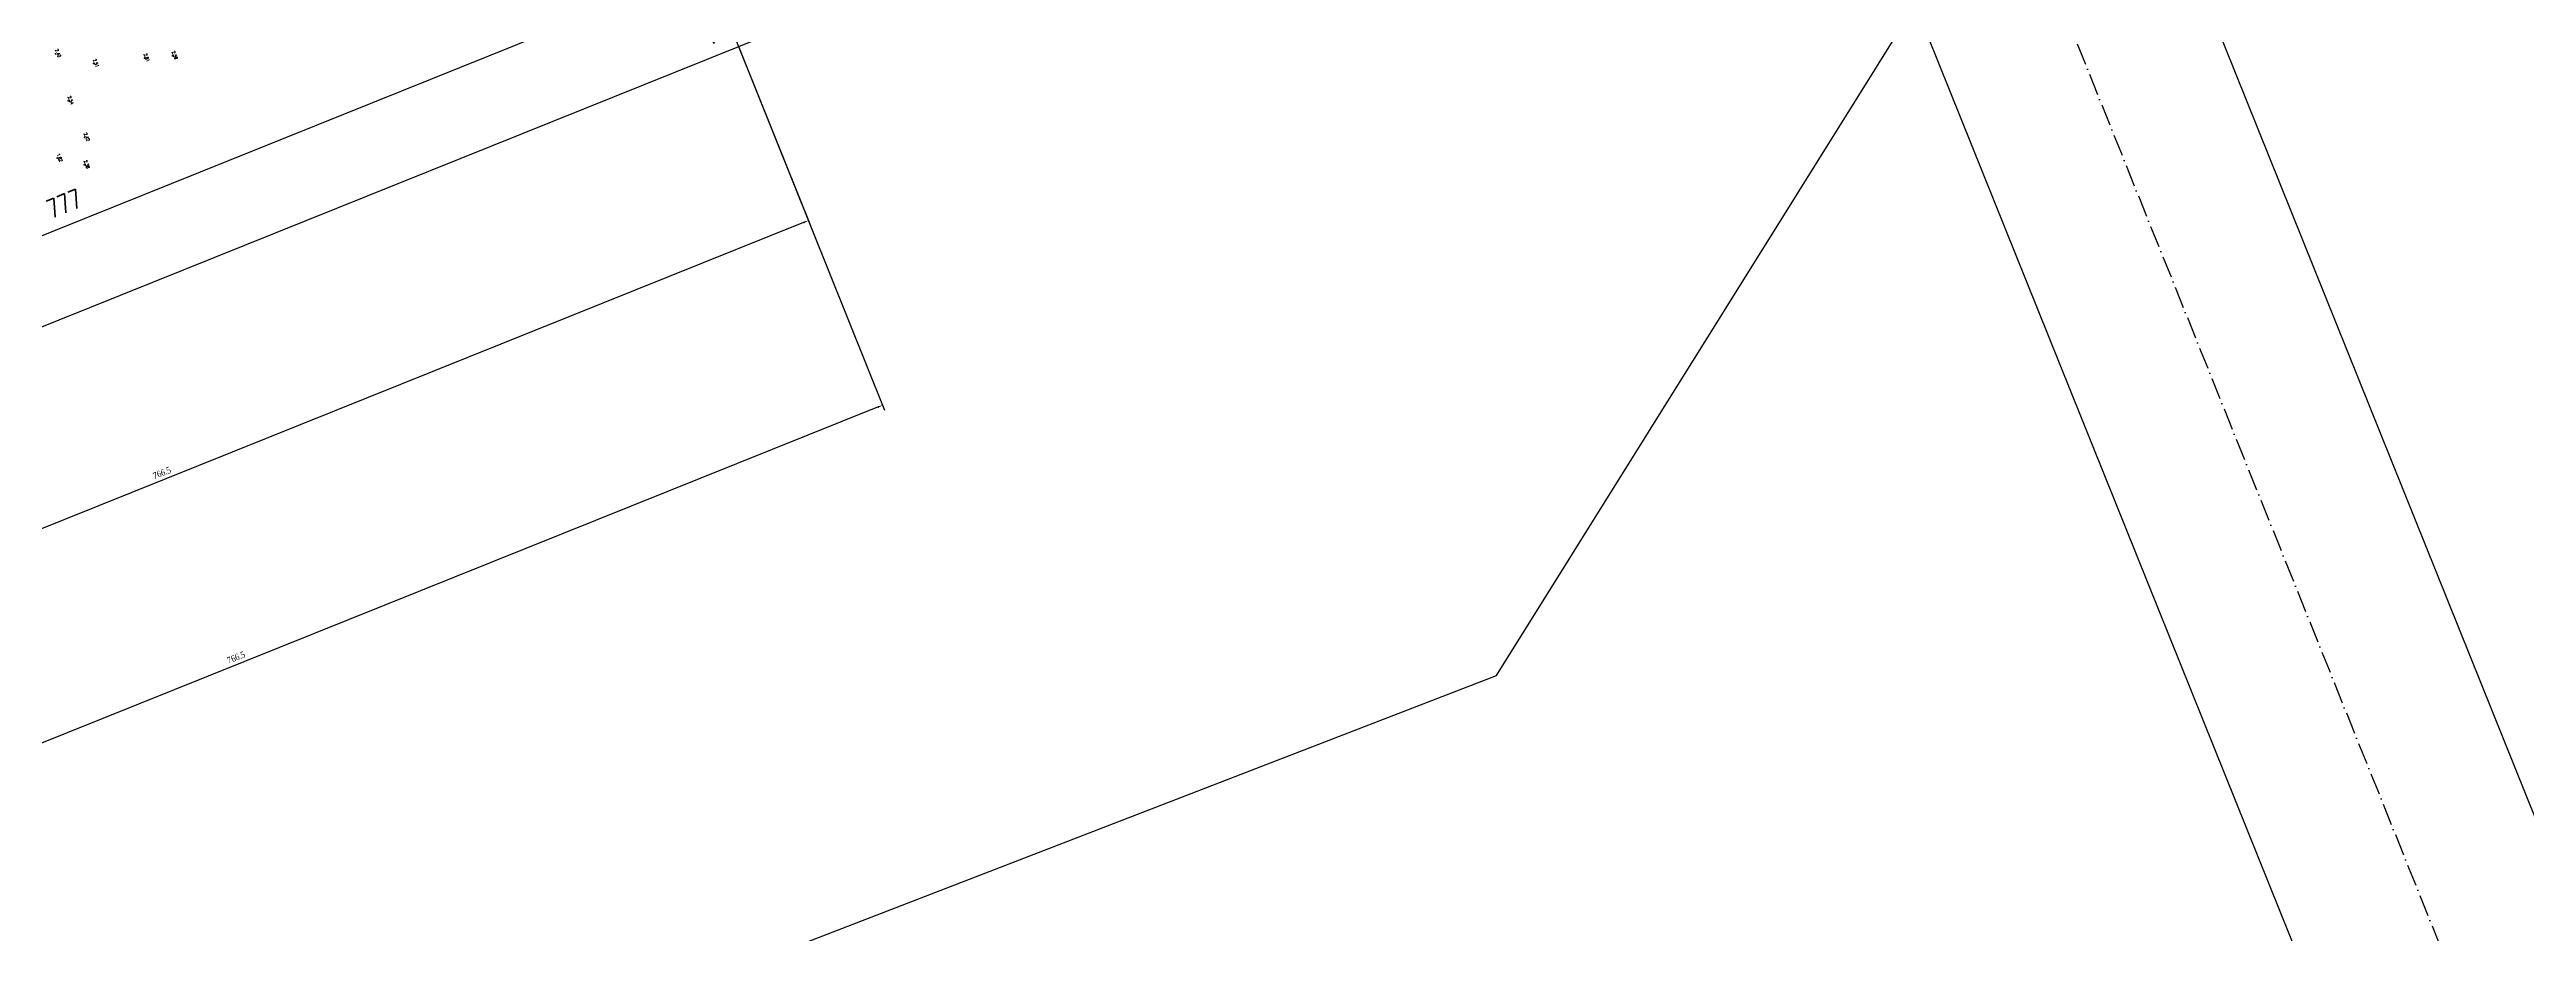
# Model space of a CAD drawing. Header units: millimetres. Extents: x 405522 to 410309, y 2303080 to 2310223.
# Drawn here: x 407481 to 408849, y 2305697 to 2306185 of the extents above; entities that cross this region are included whole.
import ezdxf
from ezdxf.enums import TextEntityAlignment as Align
from ezdxf.xclip import XClip

# ---------------------------------------------------------------- set-up
doc = ezdxf.new("R2010")
doc.units = ezdxf.units.MM
doc.header["$LTSCALE"] = 10
doc.header["$MEASUREMENT"] = 0
doc.header["$XCLIPFRAME"] = 0
doc.linetypes.add('ACAD_ISO10W100', pattern=[18, 12, -3, 0, -3])
doc.layers.get('Defpoints').update_dxf_attribs({"linetype": 'CONTINUOUS'})
for name, color, linetype in [('Bao', 1, 'CONTINUOUS'), ('caodo', 7, 'CONTINUOUS'), ('DIM', 4, 'CONTINUOUS'), ('Hatch', 8, 'CONTINUOUS'), ('Steel', 6, 'CONTINUOUS'), ('w', 8, 'CONTINUOUS')]:
    doc.layers.add(name, color=color, linetype=linetype)
doc.styles.add('Dien', font='simplex.shx', dxfattribs={"width": 0.75})
doc.styles.add('TextH', font='vntimeh.shx', dxfattribs={"width": 0.75})
doc.styles.add('txt', font='romans.shx', dxfattribs={"height": 0.2})
doc.dimstyles.new('D2', dxfattribs={"dimscale": 2, "dimtxt": 1.8, "dimasz": 1.5, "dimexe": 1.5, "dimexo": 2, "dimgap": 1, "dimtad": 1, "dimdec": 1, "dimdsep": 46, "dimtxsty": 'TextH', "dimcen": 2.5, "dimclrd": 4, "dimclre": 4, "dimclrt": 7, "dimadec": 1, "dimazin": 2, "dimtfac": 1, "dimtdec": 1, "dimtmove": 1, "dimatfit": 0, "dimfxl": 0.25, "dimtolj": 1, "dimtzin": 0, "dimlwd": -1, "dimlwe": -1, "dimarcsym": 0})
doc.dimstyles.new('D6.7', dxfattribs={"dimscale": 6.7, "dimtxt": 1.5, "dimasz": 2, "dimexe": 1.5, "dimexo": 0.5, "dimgap": 1, "dimtad": 1, "dimdec": 0, "dimdsep": 46, "dimtxsty": 'Dien', "dimcen": 1, "dimclrd": 256, "dimclre": 256, "dimclrt": 7, "dimaunit": 1, "dimadec": 3, "dimazin": 0, "dimtfac": 1, "dimtdec": 0, "dimtmove": 1, "dimatfit": 0, "dimfxl": 1, "dimtolj": 1, "dimtzin": 0, "dimlwe": -1, "dimarcsym": 0})

# ---------------------------------------------------------------- blocks, each defined once
blk = doc.blocks.new('*D3')
at = {"layer": 'Defpoints', "color": 0, "linetype": 'Continuous'}
for p in [(407836.8, 2306277.4), (407854, 2306234.5), (407116, 2305987.3)]:
    blk.add_point(p, dxfattribs=at)
at = {"layer": 'DIM', "linetype": 'Continuous'}
for p, q in [((407838.1, 2306274.2), (407857.8, 2306225.2)), ((407117.2, 2305984.2), (407136.9, 2305935.2))]:
    blk.add_line(p, q, dxfattribs=at)
at = {"layer": 'DIM', "linetype": 'Continuous', "lineweight": -2}
blk.add_line((407145.6, 2305949.5), (407841.6, 2306229.5), dxfattribs=at)
at = {"layer": 'DIM', "linetype": 'Continuous'}
for points in [[(407840.8, 2306231.6), (407842.4, 2306227.5), (407854, 2306234.5)], [(407144.8, 2305951.6), (407146.5, 2305947.4), (407133.2, 2305944.5)]]:
    blk.add_solid(points, dxfattribs=at)
at = {"layer": 'DIM', "color": 7, "linetype": 'Continuous', "insert": (407489.2, 2306100.4), "char_height": 10.05, "attachment_point": 5, "rotation": 21.9189, "style": 'Dien'}
blk.add_mtext('\\A1;777', dxfattribs=at)
blk = doc.blocks.new('*D6')
at = {"layer": 'Defpoints', "color": 0, "linetype": 'Continuous'}
for p in [(408519.5, 2306591.8), (407116, 2305987.3), (407150.7, 2305901)]:
    blk.add_point(p, dxfattribs=at)
at = {"layer": 'DIM', "linetype": 'Continuous'}
for p, q in [((408520.7, 2306588.7), (408571.7, 2306461.9)), ((407117.2, 2305984.2), (407154.5, 2305891.6))]:
    blk.add_line(p, q, dxfattribs=at)
at = {"layer": 'DIM', "linetype": 'Continuous', "lineweight": -2}
blk.add_line((408555.5, 2306466.3), (407163.1, 2305906), dxfattribs=at)
at = {"layer": 'DIM', "linetype": 'Continuous'}
for points in [[(408554.7, 2306468.3), (408556.4, 2306464.2), (408568, 2306471.3)], [(407162.3, 2305908), (407164, 2305903.9), (407150.7, 2305901)]]:
    blk.add_solid(points, dxfattribs=at)
at = {"layer": 'DIM', "color": 7, "linetype": 'Continuous', "insert": (407855, 2306197), "char_height": 10.05, "attachment_point": 5, "rotation": 21.9189, "style": 'Dien'}
blk.add_mtext('\\A1;1528', dxfattribs=at)
blk = doc.blocks.new('20')
at = {"layer": 'caodo', "color": 8, "linetype": 'Continuous'}
for p in [(-123.07, -1125.32, 0.08), (-102.11, -1130.8, 0.19), (-74.05, -1127.82, 0.29), (-58.59, -1126.49, 0.27), (-116.07, -1151.34, 0.22), (-107.17, -1171.58, 0.1), (-122.16, -1183.06, -0.5), (-107.22, -1186.7, 0.06)]:
    blk.add_point(p, dxfattribs=at)
at = {"layer": 'caodo', "color": 8, "linetype": 'Continuous', "style": 'txt', "width": 0.75}
for s, p in [('2.40', (-122.57, -1125.32, 0.08)), ('2.51', (-101.61, -1130.8, 0.19)), ('2.61', (-73.55, -1127.82, 0.29)), ('2.59', (-58.09, -1126.49, 0.27)), ('2.54', (-115.57, -1151.34, 0.22)), ('2.42', (-106.67, -1171.58, 0.1)), ('1.82', (-121.66, -1183.06, -0.5)), ('2.38', (-106.72, -1186.7, 0.06))]:
    blk.add_text(s, height=1.8, rotation=292, dxfattribs=at).set_placement(p, align=Align.CENTER)
blk = doc.blocks.new('*D51')
at = {"layer": 'Defpoints', "color": 0, "linetype": 'Continuous'}
for p in [(407800.2, 2306340.1), (407089, 2306054.4), (407230, 2305703.4)]:
    blk.add_point(p, dxfattribs=at)
at = {"layer": 'Hatch', "color": 4, "linetype": 'Continuous'}
for p, q in [((407801.7, 2306336.4), (407942.3, 2305986.3)), ((407090.5, 2306050.7), (407231.1, 2305700.6)), ((407938.4, 2305988), (407232.7, 2305704.5))]:
    blk.add_line(p, q, dxfattribs=at)
for points in [[(407938.3, 2305988.5), (407938.6, 2305987.5), (407941.2, 2305989.1)], [(407232.5, 2305705), (407232.9, 2305704.1), (407230, 2305703.4)]]:
    blk.add_solid(points, dxfattribs=at)
at = {"layer": 'Hatch', "color": 7, "linetype": 'Continuous', "insert": (407584.2, 2305849.8), "char_height": 3.6, "attachment_point": 5, "rotation": 21.8848, "style": 'TextH'}
blk.add_mtext('\\A1;766.5', dxfattribs=at)
blk = doc.blocks.new('*D53')
at = {"layer": 'Defpoints', "color": 0, "linetype": 'Continuous'}
for p in [(407800.2, 2306340.1), (407089, 2306054.4), (407189, 2305805.4)]:
    blk.add_point(p, dxfattribs=at)
at = {"layer": 'Hatch', "color": 4, "linetype": 'Continuous'}
for p, q in [((407801.7, 2306336.4), (407901.4, 2306088.3)), ((407897.5, 2306090), (407191.8, 2305806.5)), ((407090.5, 2306050.7), (407190.1, 2305802.6))]:
    blk.add_line(p, q, dxfattribs=at)
for points in [[(407897.3, 2306090.4), (407897.7, 2306089.5), (407900.3, 2306091.1)], [(407191.6, 2305806.9), (407192, 2305806), (407189, 2305805.4)]]:
    blk.add_solid(points, dxfattribs=at)
at = {"layer": 'Hatch', "color": 7, "linetype": 'Continuous', "insert": (407543.2, 2305951.7), "char_height": 3.6, "attachment_point": 5, "rotation": 21.8848, "style": 'TextH'}
blk.add_mtext('\\A1;766.5', dxfattribs=at)

msp = doc.modelspace()

# ---------------------------------------------------------------- linework, layer by layer
at = {"layer": 'Bao'}
for points in [[(406160, 2310222.77), (406527.75, 2309162.86, 0.1213889), (406820.76, 2308711.27), (407896.29, 2307701.97, -0.1421548), (408306.31, 2307121.55), (409094.8, 2305161.99, 0.124444), (409419.77, 2304716.45), (410309.07, 2303977.97)], [(406018.28, 2310173.61), (406386.03, 2309113.69, 0.1213889), (406718.11, 2308601.89), (407798.18, 2307588.34, -0.1443016), (408165.71, 2307069.15), (408955.64, 2305105.99, 0.124444), (409323.94, 2304601.05), (410213.24, 2303862.57)]]:
    msp.add_lwpolyline(points, format="xyb", dxfattribs=at)
at = {"layer": 'Steel', "linetype": 'ACAD_ISO10W100', "ltscale": 0.1}
msp.add_lwpolyline([(406089.14, 2310198.19), (406456.89, 2309138.28, 0.1213889), (406769.43, 2308656.58), (407847.2, 2307645.19, -0.1431777), (408236.02, 2307095.32), (409025.22, 2305133.99, 0.124444), (409371.85, 2304658.75), (410261.15, 2303920.27)], format="xyb", dxfattribs=at)
at = {"layer": 'w', "linetype": 'Continuous', "flags": 128}
msp.add_lwpolyline([(407652.82, 2305597.37), (408280.09, 2305839.84), (408782.02, 2306643.21), (408327.7, 2307772.29), (407562.69, 2307896.79), (406849.73, 2307361.44)], dxfattribs=at)

# ---------------------------------------------------------------- block references
at = {"layer": 'caodo', "linetype": 'Continuous'}
ref = msp.add_blockref('20', (407607.56, 2307308.49, 2.32), dxfattribs=at)
XClip(ref).set_block_clipping_path([(-1349.6056714252, -661.9058657554), (-160.2432635269, -789.0626177704), (-158.37, -682.7400000002), (-152.5537012776, -565.1435954412), (-154.4567852021, -515.7710593813), (-164.5656294519, -479.7079773764), (-169.8483049072, -457.4688106682), (-166.8279659872, -442.0162156662), (-126.7827336918, -389.4443280851), (-106.0518872158, -361.8542004311), (-63.7794437606, -462.4105278351), (-33.4664476524, -538.7088304474), (-26.8309580461, -536.6440252331), (-14.1947287806, -530.290072049), (2.8735610212, -522.7809317391), (21.7790860042, -516.4300709004), (33.4963699727, -516.3916891841), (41.8323397201, -526.5245847343), (49.3870018656, -538.8965703272), (57.5814736318, -547.8425059784), (240.790552864, -478.5933098081), (312.7168333768, -453.5233669193), (469.9752955258, -835.1642690971), (381.01757411, -875.9365015272), (340.0535600581, -891.0018749475), (281.9833174138, -920.0360526661), (270.299792853, -925.8934261841), (259.6497187838, -926.485182072), (238.1363249943, -935.8876169724), (231.3903178959, -941.3565830942), (234.2801903864, -952.6351198461), (233.349513785, -963.7375780144), (228.571532146, -974.9643217223), (217.3702047821, -983.9257580563), (203.9138266848, -988.0474594873), (188.6712767056, -983.9718116582), (177.3884057824, -980.8930276111), (171.5204358988, -984.3872820092), (-73.6457281185, -1086.5773775354), (-160.7232604475, -789.403599048), (-175.8663177838, -787.8968891632), (-1242.6150691518, -731.5018647434), (-1048.644501777, -1275.3187000523), (-581.3011768161, -1893.663355621), (45.2581508098, -1711.1176481554), (672.5305126871, -1468.6534206932), (1174.4624007965, -665.2848953921), (720.1397881705, 463.7992460099), (-44.8650585066, 588.3045099438), (-757.8349164568, 52.9536143756)])

# ---------------------------------------------------------------- dimensions: what is measured, and where the dimension line sits
at = {"layer": 'DIM', "linetype": 'Continuous'}
for base, p1, p2, picture, middle in [((407150.7, 2305900.97), (408519.48, 2306591.77), (407115.96, 2305987.3), '*D6', (407854.96, 2306196.99)), ((407854.03, 2306234.53), (407115.96, 2305987.3), (407836.8, 2306277.35), '*D3', (407489.24, 2306100.38))]:
    dim = msp.add_linear_dim(base=base, p1=p1, p2=p2, angle=21.91894, dimstyle='D6.7', dxfattribs=at)
    dim.commit()
    dim.dimension.update_dxf_attribs({"geometry": picture, "text_midpoint": middle})
at = {"layer": 'Hatch', "linetype": 'Continuous'}
for distance, picture, middle in [(378.2, '*D51', (407584.17, 2305849.8)), (268.34, '*D53', (407543.22, 2305951.74))]:
    dim = msp.add_aligned_dim(p1=(407800.25, 2306340.07), p2=(407088.98, 2306054.36), distance=distance, dimstyle='D2', dxfattribs=at)
    dim.commit()
    dim.dimension.update_dxf_attribs({"geometry": picture, "text_midpoint": middle})

doc.saveas('drawing.dxf')
